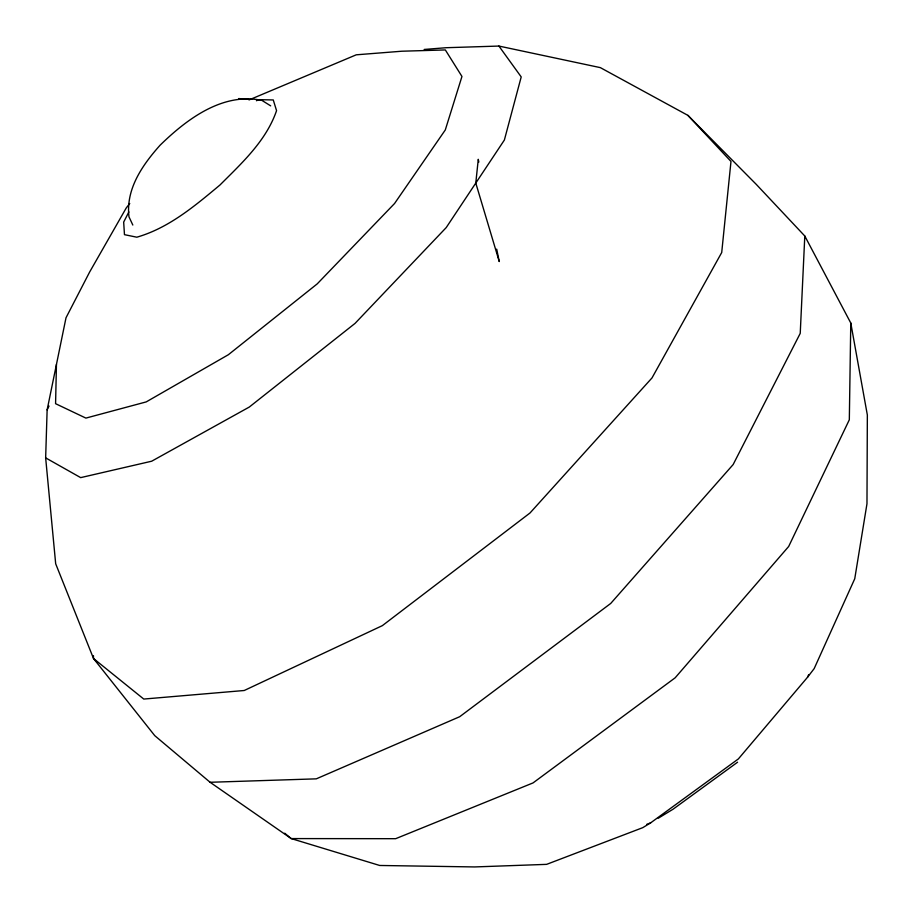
<?xml version="1.0" encoding="UTF-8"?>
<svg xmlns="http://www.w3.org/2000/svg" width="913" height="913" viewBox="0 0 913 913"><rect width="100%" height="100%" fill="white"/><g stroke="black" fill="none" stroke-linecap="round" stroke-linejoin="round"><path stroke-width="1.37" d="M424.168 49.462L446.172 47.716L498.909 46.061L600.343 67.63L687.923 115.38L756.249 184.358L804.798 236.011L850.779 323.008L849.318 419.775L788.672 546.476L675.164 677.8L533.032 782.92L395.66 838.693L291.201 838.579L210.104 782.281L154.754 735.65L93.503 658.501L55.682 563.789L45.65 457.87L47.134 409.869L66.01 317.77L89.668 271.971L126.302 207.867L129.749 203.508M56.446 364.424L55.579 403.683L85.89 418.097L146.217 401.903L228.364 354.723L317.21 283.886L394.564 203.496L445.293 129.954L461.955 76.464L445.339 49.941L401.857 51.219L356.253 54.814L249.032 99.928M804.798 236.011L800.233 333.348L733.139 464.569L610.717 603.447L459.684 716.716L316.297 778.846L210.104 782.281M284.696 833.192L291.201 838.579L379.671 865.467L474.6 866.939L546.625 864.36L642.798 827.646L650.627 822.875L738.366 758.931L807.526 677.263L808.69 674.673M47.134 409.869L49.028 406.057M128.87 211.919L123.677 222.087L124.465 234.664L136.813 237.197C168.882 227.976 194.811 205.961 219.965 185.008C241.934 162.993 266.185 140.853 276.559 110.656L273.261 99.951L258.961 99.654L256.427 100.727M807.526 677.263L814.168 668.613L854.751 578.751L866.973 503.759L867.35 415.016L850.779 323.008M737.578 762.207L673.018 809.238L658.273 818.219M646.678 824.382L650.627 822.875M270.682 105.862L261.894 100.384C222.521 92.145 186.56 119.341 160.06 145.247C142.451 165.002 125.606 189.071 128.995 216.872L132.819 225.043M238.727 98.57L248.964 99.38M45.65 457.87L80.675 477.625L151.672 461.213L249.295 407.05L355.043 323.396L446.229 227.565L504.375 140.031L521.209 76.92L498.909 46.061M687.923 115.38L730.982 161.441L721.715 252.524L651.996 377.936L529.996 512.992L382.364 625.633L244.239 690.502L143.763 699.061L93.503 658.501L93.457 655.682M478.834 162.069L478.275 159.307L475.787 183.068L499.24 261.552L496.695 249.123"/></g></svg>
